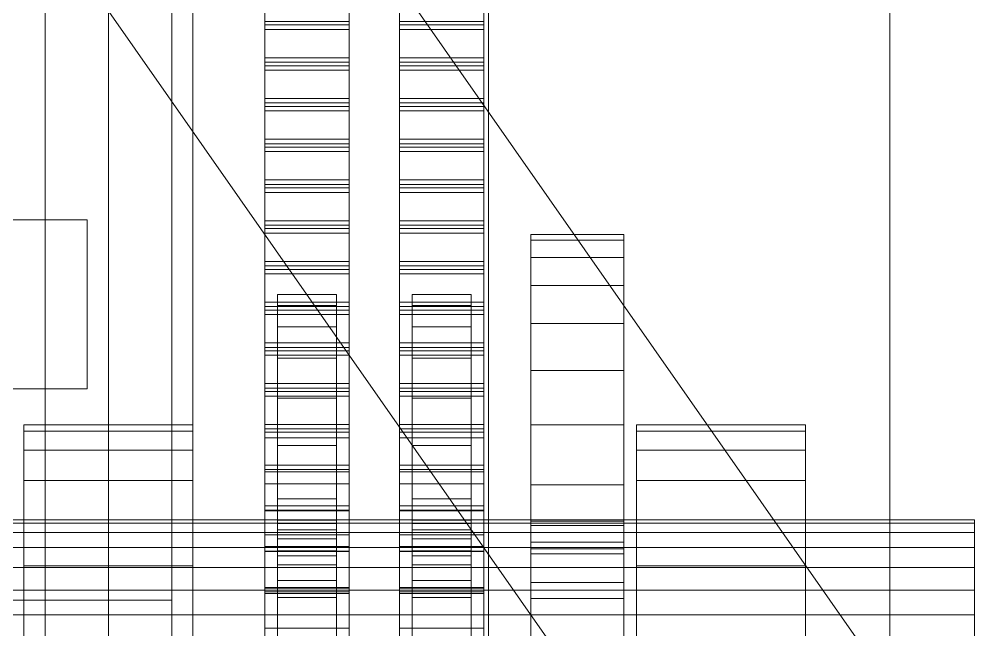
# Model space of a CAD drawing. Header units: millimetres. Extents: x -191664 to 191490, y -197311 to 10263.
# Drawn here: x 1393.9 to 1621.7, y -30077 to -29932.6 of the extents above; entities that cross this region are included whole.
import ezdxf

# ---------------------------------------------------------------- set-up
doc = ezdxf.new("R2010")
doc.units = ezdxf.units.MM
doc.layers.add('frontal_secador', color=7, linetype='Continuous', lineweight=0)
doc.layers.add('frontal_tolva', color=7, linetype='Continuous', lineweight=0)

msp = doc.modelspace()

# ---------------------------------------------------------------- linework, layer by layer
at = {"layer": 'frontal_secador', "color": 253, "true_color": 0xa6b3ba}
msp.add_line((1600, -31975), (1600, -29010), dxfattribs=at)
at = {"layer": 'frontal_secador', "color": 254, "true_color": 0xd8e0dc}
msp.add_line((1400, -31335), (1400, -29065), dxfattribs=at)
at = {"layer": 'frontal_secador', "color": 253, "true_color": 0x9fadb2}
msp.add_line((1400, -30650), (1400, -29065), dxfattribs=at)
at = {"layer": 'frontal_secador', "color": 251, "true_color": 0x536a64}
for p, q in [((1400, -31350), (1400, -29100)), ((1400, -30625), (1400, -29605)), ((1430, -30625), (1430, -29605))]:
    msp.add_line(p, q, dxfattribs=at)
at = {"layer": 'frontal_secador', "color": 9, "true_color": 0xb8c6c1}
for p, q in [((1415, -30590), (1415, -29640)), ((1435, -30590), (1435, -29640))]:
    msp.add_line(p, q, dxfattribs=at)
at = {"layer": 'frontal_secador', "color": 55, "true_color": 0xb9a24b}
msp.add_line((1505, -30183.5), (1505, -29683.5), dxfattribs=at)
at = {"layer": 'frontal_secador', "color": 8, "true_color": 0x657a85}
for p, q in [((1452, -29923.45), (1452, -29933.09)), ((1472, -29933.09), (1472, -29923.45)), ((1483.88, -29923.45), (1483.88, -29933.09)), ((1503.88, -29933.09), (1503.88, -29923.45)), ((1452, -29933.91), (1452, -29924.27)), ((1452, -29933.91), (1452, -29925.32)), ((1452, -29925.32), (1452, -29934.96)), ((1472, -29924.27), (1472, -29933.91)), ((1472, -29925.32), (1472, -29933.91)), ((1472, -29934.96), (1472, -29925.32)), ((1483.88, -29933.91), (1483.88, -29924.27)), ((1483.88, -29933.91), (1483.88, -29925.32)), ((1483.88, -29925.32), (1483.88, -29934.96)), ((1503.88, -29924.27), (1503.88, -29933.91)), ((1503.88, -29925.32), (1503.88, -29933.91)), ((1503.88, -29934.96), (1503.88, -29925.32)), ((1452, -29941.68), (1452, -29932.04)), ((1472, -29932.04), (1472, -29941.68)), ((1483.88, -29941.68), (1483.88, -29932.04)), ((1503.88, -29932.04), (1503.88, -29941.68)), ((1472, -29933.09), (1452, -29933.09)), ((1452, -29933.09), (1452, -29942.73)), ((1452, -29933.09), (1452, -29941.68)), ((1472, -29933.91), (1452, -29933.91)), ((1452, -29943.55), (1452, -29933.91)), ((1452, -29934.96), (1472, -29934.96)), ((1452, -29943.55), (1452, -29934.96)), ((1452, -29934.96), (1452, -29944.6)), ((1472, -29942.73), (1472, -29933.09)), ((1472, -29941.68), (1472, -29933.09)), ((1472, -29933.91), (1472, -29943.55)), ((1472, -29934.96), (1472, -29943.55)), ((1472, -29944.6), (1472, -29934.96)), ((1503.88, -29933.09), (1483.88, -29933.09)), ((1483.88, -29933.09), (1483.88, -29942.73)), ((1483.88, -29933.09), (1483.88, -29941.68)), ((1503.88, -29933.91), (1483.88, -29933.91)), ((1483.88, -29943.55), (1483.88, -29933.91)), ((1483.88, -29934.96), (1503.88, -29934.96)), ((1483.88, -29943.55), (1483.88, -29934.96)), ((1483.88, -29934.96), (1483.88, -29944.6)), ((1503.88, -29942.73), (1503.88, -29933.09)), ((1503.88, -29941.68), (1503.88, -29933.09)), ((1503.88, -29933.91), (1503.88, -29943.55)), ((1503.88, -29934.96), (1503.88, -29943.55)), ((1503.88, -29944.6), (1503.88, -29934.96)), ((1452, -29951.31), (1452, -29941.68)), ((1452, -29941.68), (1472, -29941.68)), ((1472, -29941.68), (1472, -29951.31)), ((1483.88, -29951.31), (1483.88, -29941.68)), ((1483.88, -29941.68), (1503.88, -29941.68)), ((1503.88, -29941.68), (1503.88, -29951.31)), ((1472, -29942.73), (1452, -29942.73)), ((1452, -29942.73), (1452, -29952.37)), ((1452, -29942.73), (1452, -29951.31)), ((1472, -29943.55), (1452, -29943.55)), ((1452, -29953.19), (1452, -29943.55)), ((1472, -29952.37), (1472, -29942.73)), ((1472, -29951.31), (1472, -29942.73)), ((1472, -29943.55), (1472, -29953.19)), ((1503.88, -29942.73), (1483.88, -29942.73)), ((1483.88, -29942.73), (1483.88, -29952.37)), ((1483.88, -29942.73), (1483.88, -29951.31)), ((1503.88, -29943.55), (1483.88, -29943.55)), ((1483.88, -29953.19), (1483.88, -29943.55)), ((1503.88, -29952.37), (1503.88, -29942.73)), ((1503.88, -29951.31), (1503.88, -29942.73)), ((1503.88, -29943.55), (1503.88, -29953.19)), ((1452, -29944.6), (1472, -29944.6)), ((1452, -29953.19), (1452, -29944.6)), ((1452, -29944.6), (1452, -29954.24)), ((1472, -29944.6), (1472, -29953.19)), ((1472, -29954.24), (1472, -29944.6)), ((1483.88, -29944.6), (1503.88, -29944.6)), ((1483.88, -29953.19), (1483.88, -29944.6)), ((1483.88, -29944.6), (1483.88, -29954.24)), ((1503.88, -29944.6), (1503.88, -29953.19)), ((1503.88, -29954.24), (1503.88, -29944.6)), ((1452, -29960.95), (1452, -29951.31)), ((1452, -29951.31), (1472, -29951.31)), ((1472, -29952.37), (1452, -29952.37)), ((1452, -29952.37), (1452, -29962)), ((1452, -29952.37), (1452, -29960.95)), ((1472, -29953.19), (1452, -29953.19)), ((1452, -29962.83), (1452, -29953.19)), ((1472, -29951.31), (1472, -29960.95)), ((1472, -29962), (1472, -29952.37)), ((1472, -29960.95), (1472, -29952.37)), ((1472, -29953.19), (1472, -29962.83)), ((1483.88, -29960.95), (1483.88, -29951.31)), ((1483.88, -29951.31), (1503.88, -29951.31)), ((1503.88, -29952.37), (1483.88, -29952.37)), ((1483.88, -29952.37), (1483.88, -29962)), ((1483.88, -29952.37), (1483.88, -29960.95)), ((1503.88, -29953.19), (1483.88, -29953.19)), ((1483.88, -29962.83), (1483.88, -29953.19)), ((1503.88, -29951.31), (1503.88, -29960.95)), ((1503.88, -29962), (1503.88, -29952.37)), ((1503.88, -29960.95), (1503.88, -29952.37)), ((1503.88, -29953.19), (1503.88, -29962.83)), ((1452, -29954.24), (1472, -29954.24)), ((1452, -29962.83), (1452, -29954.24)), ((1452, -29954.24), (1452, -29963.88)), ((1472, -29954.24), (1472, -29962.83)), ((1472, -29963.88), (1472, -29954.24)), ((1483.88, -29954.24), (1503.88, -29954.24)), ((1483.88, -29962.83), (1483.88, -29954.24)), ((1483.88, -29954.24), (1483.88, -29963.88)), ((1503.88, -29954.24), (1503.88, -29962.83)), ((1503.88, -29963.88), (1503.88, -29954.24)), ((1452, -29970.59), (1452, -29960.95)), ((1452, -29960.95), (1472, -29960.95)), ((1472, -29962), (1452, -29962)), ((1452, -29962), (1452, -29971.64)), ((1452, -29962), (1452, -29970.59)), ((1472, -29960.95), (1472, -29970.59)), ((1472, -29971.64), (1472, -29962)), ((1472, -29970.59), (1472, -29962)), ((1483.88, -29970.59), (1483.88, -29960.95)), ((1483.88, -29960.95), (1503.88, -29960.95)), ((1503.88, -29962), (1483.88, -29962)), ((1483.88, -29962), (1483.88, -29971.64)), ((1483.88, -29962), (1483.88, -29970.59)), ((1503.88, -29960.95), (1503.88, -29970.59)), ((1503.88, -29971.64), (1503.88, -29962)), ((1503.88, -29970.59), (1503.88, -29962)), ((1472, -29962.83), (1452, -29962.83)), ((1452, -29972.47), (1452, -29962.83)), ((1452, -29963.88), (1472, -29963.88)), ((1452, -29972.47), (1452, -29963.88)), ((1452, -29963.88), (1452, -29973.52)), ((1472, -29962.83), (1472, -29972.47)), ((1472, -29963.88), (1472, -29972.47)), ((1472, -29973.52), (1472, -29963.88)), ((1503.88, -29962.83), (1483.88, -29962.83)), ((1483.88, -29972.47), (1483.88, -29962.83)), ((1483.88, -29963.88), (1503.88, -29963.88)), ((1483.88, -29972.47), (1483.88, -29963.88)), ((1483.88, -29963.88), (1483.88, -29973.52)), ((1503.88, -29962.83), (1503.88, -29972.47)), ((1503.88, -29963.88), (1503.88, -29972.47)), ((1503.88, -29973.52), (1503.88, -29963.88)), ((1452, -29980.23), (1452, -29970.59)), ((1452, -29970.59), (1472, -29970.59)), ((1472, -29970.59), (1472, -29980.23)), ((1483.88, -29980.23), (1483.88, -29970.59)), ((1483.88, -29970.59), (1503.88, -29970.59)), ((1503.88, -29970.59), (1503.88, -29980.23)), ((1472, -29971.64), (1452, -29971.64)), ((1452, -29971.64), (1452, -29981.28)), ((1452, -29971.64), (1452, -29980.23)), ((1472, -29972.47), (1452, -29972.47)), ((1452, -29982.1), (1452, -29972.47)), ((1452, -29973.52), (1472, -29973.52)), ((1452, -29982.1), (1452, -29973.52)), ((1452, -29973.52), (1452, -29983.16)), ((1472, -29981.28), (1472, -29971.64)), ((1472, -29980.23), (1472, -29971.64)), ((1472, -29972.47), (1472, -29982.1)), ((1472, -29973.52), (1472, -29982.1)), ((1472, -29983.16), (1472, -29973.52)), ((1503.88, -29971.64), (1483.88, -29971.64)), ((1483.88, -29971.64), (1483.88, -29981.28)), ((1483.88, -29971.64), (1483.88, -29980.23)), ((1503.88, -29972.47), (1483.88, -29972.47)), ((1483.88, -29982.1), (1483.88, -29972.47)), ((1483.88, -29973.52), (1503.88, -29973.52)), ((1483.88, -29982.1), (1483.88, -29973.52)), ((1483.88, -29973.52), (1483.88, -29983.16)), ((1503.88, -29981.28), (1503.88, -29971.64)), ((1503.88, -29980.23), (1503.88, -29971.64)), ((1503.88, -29972.47), (1503.88, -29982.1)), ((1503.88, -29973.52), (1503.88, -29982.1)), ((1503.88, -29983.16), (1503.88, -29973.52)), ((1452, -29989.87), (1452, -29980.23)), ((1452, -29980.23), (1472, -29980.23)), ((1472, -29980.23), (1472, -29989.87)), ((1483.88, -29989.87), (1483.88, -29980.23)), ((1483.88, -29980.23), (1503.88, -29980.23)), ((1503.88, -29980.23), (1503.88, -29989.87)), ((1472, -29981.28), (1452, -29981.28)), ((1452, -29981.28), (1452, -29990.92)), ((1452, -29981.28), (1452, -29989.87)), ((1472, -29982.1), (1452, -29982.1)), ((1452, -29991.74), (1452, -29982.1)), ((1472, -29990.92), (1472, -29981.28)), ((1472, -29989.87), (1472, -29981.28)), ((1472, -29982.1), (1472, -29991.74)), ((1503.88, -29981.28), (1483.88, -29981.28)), ((1483.88, -29981.28), (1483.88, -29990.92)), ((1483.88, -29981.28), (1483.88, -29989.87)), ((1503.88, -29982.1), (1483.88, -29982.1)), ((1483.88, -29991.74), (1483.88, -29982.1)), ((1503.88, -29990.92), (1503.88, -29981.28)), ((1503.88, -29989.87), (1503.88, -29981.28)), ((1503.88, -29982.1), (1503.88, -29991.74)), ((1452, -29983.16), (1472, -29983.16)), ((1452, -29991.74), (1452, -29983.16)), ((1452, -29983.16), (1452, -29992.79)), ((1472, -29983.16), (1472, -29991.74)), ((1472, -29992.79), (1472, -29983.16)), ((1483.88, -29983.16), (1503.88, -29983.16)), ((1483.88, -29991.74), (1483.88, -29983.16)), ((1483.88, -29983.16), (1483.88, -29992.79)), ((1503.88, -29983.16), (1503.88, -29991.74)), ((1503.88, -29992.79), (1503.88, -29983.16)), ((1452, -29999.51), (1452, -29989.87)), ((1452, -29989.87), (1472, -29989.87)), ((1472, -29990.92), (1452, -29990.92)), ((1452, -29990.92), (1452, -30000.56)), ((1452, -29990.92), (1452, -29999.51)), ((1472, -29991.74), (1452, -29991.74)), ((1452, -30001.38), (1452, -29991.74)), ((1472, -29989.87), (1472, -29999.51)), ((1472, -30000.56), (1472, -29990.92)), ((1472, -29999.51), (1472, -29990.92)), ((1472, -29991.74), (1472, -30001.38)), ((1483.88, -29999.51), (1483.88, -29989.87)), ((1483.88, -29989.87), (1503.88, -29989.87)), ((1503.88, -29990.92), (1483.88, -29990.92)), ((1483.88, -29990.92), (1483.88, -30000.56)), ((1483.88, -29990.92), (1483.88, -29999.51)), ((1503.88, -29991.74), (1483.88, -29991.74)), ((1483.88, -30001.38), (1483.88, -29991.74)), ((1503.88, -29989.87), (1503.88, -29999.51)), ((1503.88, -30000.56), (1503.88, -29990.92)), ((1503.88, -29999.51), (1503.88, -29990.92)), ((1503.88, -29991.74), (1503.88, -30001.38)), ((1452, -29992.79), (1472, -29992.79)), ((1452, -30001.38), (1452, -29992.79)), ((1452, -29992.79), (1452, -30002.43)), ((1472, -29992.79), (1472, -30001.38)), ((1472, -30002.43), (1472, -29992.79)), ((1483.88, -29992.79), (1503.88, -29992.79)), ((1483.88, -30001.38), (1483.88, -29992.79)), ((1483.88, -29992.79), (1483.88, -30002.43)), ((1503.88, -29992.79), (1503.88, -30001.38)), ((1503.88, -30002.43), (1503.88, -29992.79)), ((1452, -30009.14), (1452, -29999.51)), ((1452, -29999.51), (1472, -29999.51)), ((1472, -30000.56), (1452, -30000.56)), ((1452, -30000.56), (1452, -30010.2)), ((1452, -30000.56), (1452, -30009.14)), ((1472, -29999.51), (1472, -30009.14)), ((1472, -30010.2), (1472, -30000.56)), ((1472, -30009.14), (1472, -30000.56)), ((1483.88, -30009.14), (1483.88, -29999.51)), ((1483.88, -29999.51), (1503.88, -29999.51)), ((1503.88, -30000.56), (1483.88, -30000.56)), ((1483.88, -30000.56), (1483.88, -30010.2)), ((1483.88, -30000.56), (1483.88, -30009.14)), ((1503.88, -29999.51), (1503.88, -30009.14)), ((1503.88, -30010.2), (1503.88, -30000.56)), ((1503.88, -30009.14), (1503.88, -30000.56)), ((1472, -30001.38), (1452, -30001.38)), ((1452, -30011.02), (1452, -30001.38)), ((1452, -30002.43), (1472, -30002.43)), ((1452, -30011.02), (1452, -30002.43)), ((1452, -30002.43), (1452, -30012.07)), ((1472, -30001.38), (1472, -30011.02)), ((1472, -30002.43), (1472, -30011.02)), ((1472, -30012.07), (1472, -30002.43)), ((1503.88, -30001.38), (1483.88, -30001.38)), ((1483.88, -30011.02), (1483.88, -30001.38)), ((1483.88, -30002.43), (1503.88, -30002.43)), ((1483.88, -30011.02), (1483.88, -30002.43)), ((1483.88, -30002.43), (1483.88, -30012.07)), ((1503.88, -30001.38), (1503.88, -30011.02)), ((1503.88, -30002.43), (1503.88, -30011.02)), ((1503.88, -30012.07), (1503.88, -30002.43)), ((1452, -30018.78), (1452, -30009.14)), ((1452, -30009.14), (1472, -30009.14)), ((1472, -30010.2), (1452, -30010.2)), ((1452, -30010.2), (1452, -30019.83)), ((1452, -30010.2), (1452, -30018.78)), ((1472, -30009.14), (1472, -30018.78)), ((1472, -30019.83), (1472, -30010.2)), ((1472, -30018.78), (1472, -30010.2)), ((1483.88, -30018.78), (1483.88, -30009.14)), ((1483.88, -30009.14), (1503.88, -30009.14)), ((1503.88, -30010.2), (1483.88, -30010.2)), ((1483.88, -30010.2), (1483.88, -30019.83)), ((1483.88, -30010.2), (1483.88, -30018.78)), ((1503.88, -30009.14), (1503.88, -30018.78)), ((1503.88, -30019.83), (1503.88, -30010.2)), ((1503.88, -30018.78), (1503.88, -30010.2)), ((1472, -30011.02), (1452, -30011.02)), ((1452, -30020.66), (1452, -30011.02)), ((1452, -30012.07), (1472, -30012.07)), ((1452, -30020.66), (1452, -30012.07)), ((1452, -30012.07), (1452, -30021.71)), ((1472, -30011.02), (1472, -30020.66)), ((1472, -30012.07), (1472, -30020.66)), ((1472, -30021.71), (1472, -30012.07)), ((1503.88, -30011.02), (1483.88, -30011.02)), ((1483.88, -30020.66), (1483.88, -30011.02)), ((1483.88, -30012.07), (1503.88, -30012.07)), ((1483.88, -30020.66), (1483.88, -30012.07)), ((1483.88, -30012.07), (1483.88, -30021.71)), ((1503.88, -30011.02), (1503.88, -30020.66)), ((1503.88, -30012.07), (1503.88, -30020.66)), ((1503.88, -30021.71), (1503.88, -30012.07)), ((1452, -30028.42), (1452, -30018.78)), ((1452, -30018.78), (1472, -30018.78)), ((1472, -30018.78), (1472, -30028.42)), ((1483.88, -30028.42), (1483.88, -30018.78)), ((1483.88, -30018.78), (1503.88, -30018.78)), ((1503.88, -30018.78), (1503.88, -30028.42)), ((1472, -30019.83), (1452, -30019.83)), ((1452, -30019.83), (1452, -30029.47)), ((1452, -30019.83), (1452, -30028.42)), ((1472, -30020.66), (1452, -30020.66)), ((1452, -30030.3), (1452, -30020.66)), ((1472, -30029.47), (1472, -30019.83)), ((1472, -30028.42), (1472, -30019.83)), ((1472, -30020.66), (1472, -30030.3)), ((1503.88, -30019.83), (1483.88, -30019.83)), ((1483.88, -30019.83), (1483.88, -30029.47)), ((1483.88, -30019.83), (1483.88, -30028.42)), ((1503.88, -30020.66), (1483.88, -30020.66)), ((1483.88, -30030.3), (1483.88, -30020.66)), ((1503.88, -30029.47), (1503.88, -30019.83)), ((1503.88, -30028.42), (1503.88, -30019.83)), ((1503.88, -30020.66), (1503.88, -30030.3)), ((1452, -30021.71), (1472, -30021.71)), ((1452, -30030.3), (1452, -30021.71)), ((1452, -30021.71), (1452, -30031.6)), ((1472, -30021.71), (1472, -30030.3)), ((1472, -30031.6), (1472, -30021.71)), ((1483.88, -30021.71), (1503.88, -30021.71)), ((1483.88, -30030.3), (1483.88, -30021.71)), ((1483.88, -30021.71), (1483.88, -30031.6)), ((1503.88, -30021.71), (1503.88, -30030.3)), ((1503.88, -30031.6), (1503.88, -30021.71)), ((1452, -30038.06), (1452, -30028.42)), ((1452, -30028.42), (1472, -30028.42)), ((1472, -30028.42), (1472, -30038.06)), ((1483.88, -30038.06), (1483.88, -30028.42)), ((1483.88, -30028.42), (1503.88, -30028.42)), ((1503.88, -30028.42), (1503.88, -30038.06)), ((1472, -30029.47), (1452, -30029.47)), ((1452, -30029.47), (1452, -30039.11)), ((1452, -30029.47), (1452, -30038.06)), ((1472, -30030.3), (1452, -30030.3)), ((1452, -30039.68), (1452, -30030.3)), ((1472, -30039.11), (1472, -30029.47)), ((1472, -30038.06), (1472, -30029.47)), ((1472, -30030.3), (1472, -30039.68)), ((1503.88, -30029.47), (1483.88, -30029.47)), ((1483.88, -30029.47), (1483.88, -30039.11)), ((1483.88, -30029.47), (1483.88, -30038.06)), ((1503.88, -30030.3), (1483.88, -30030.3)), ((1483.88, -30039.68), (1483.88, -30030.3)), ((1503.88, -30039.11), (1503.88, -30029.47)), ((1503.88, -30038.06), (1503.88, -30029.47)), ((1503.88, -30030.3), (1503.88, -30039.68)), ((1452, -30031.6), (1472, -30031.6)), ((1452, -30039.68), (1452, -30031.6)), ((1452, -30031.6), (1452, -30042.51)), ((1472, -30031.6), (1472, -30039.68)), ((1472, -30042.51), (1472, -30031.6)), ((1483.88, -30031.6), (1503.88, -30031.6)), ((1483.88, -30039.68), (1483.88, -30031.6)), ((1483.88, -30031.6), (1483.88, -30042.51)), ((1503.88, -30031.6), (1503.88, -30039.68)), ((1503.88, -30042.51), (1503.88, -30031.6)), ((1452, -30047.7), (1452, -30038.06)), ((1452, -30038.06), (1472, -30038.06)), ((1472, -30039.11), (1452, -30039.11)), ((1452, -30039.11), (1452, -30048.75)), ((1452, -30039.11), (1452, -30047.7)), ((1472, -30039.68), (1452, -30039.68)), ((1452, -30048.9), (1452, -30039.68)), ((1472, -30038.06), (1472, -30047.7)), ((1472, -30048.75), (1472, -30039.11)), ((1472, -30047.7), (1472, -30039.11)), ((1472, -30039.68), (1472, -30048.9)), ((1483.88, -30047.7), (1483.88, -30038.06)), ((1483.88, -30038.06), (1503.88, -30038.06)), ((1503.88, -30039.11), (1483.88, -30039.11)), ((1483.88, -30039.11), (1483.88, -30048.75)), ((1483.88, -30039.11), (1483.88, -30047.7)), ((1503.88, -30039.68), (1483.88, -30039.68)), ((1483.88, -30048.9), (1483.88, -30039.68)), ((1503.88, -30038.06), (1503.88, -30047.7)), ((1503.88, -30048.75), (1503.88, -30039.11)), ((1503.88, -30047.7), (1503.88, -30039.11)), ((1503.88, -30039.68), (1503.88, -30048.9)), ((1452, -30042.51), (1472, -30042.51)), ((1452, -30048.9), (1452, -30042.51)), ((1452, -30042.51), (1452, -30054.58)), ((1472, -30042.51), (1472, -30048.9)), ((1472, -30054.58), (1472, -30042.51)), ((1483.88, -30042.51), (1503.88, -30042.51)), ((1483.88, -30048.9), (1483.88, -30042.51)), ((1483.88, -30042.51), (1483.88, -30054.58)), ((1503.88, -30042.51), (1503.88, -30048.9)), ((1503.88, -30054.58), (1503.88, -30042.51)), ((1452, -30057.34), (1452, -30047.7)), ((1452, -30047.7), (1472, -30047.7)), ((1472, -30048.75), (1452, -30048.75)), ((1452, -30048.75), (1452, -30058.39)), ((1452, -30048.75), (1452, -30057.34)), ((1472, -30048.9), (1452, -30048.9)), ((1452, -30058.48), (1452, -30048.9)), ((1472, -30047.7), (1472, -30057.34)), ((1472, -30058.39), (1472, -30048.75)), ((1472, -30057.34), (1472, -30048.75)), ((1472, -30048.9), (1472, -30058.48)), ((1483.88, -30057.34), (1483.88, -30047.7)), ((1483.88, -30047.7), (1503.88, -30047.7)), ((1503.88, -30048.75), (1483.88, -30048.75)), ((1483.88, -30048.75), (1483.88, -30058.39)), ((1483.88, -30048.75), (1483.88, -30057.34)), ((1503.88, -30048.9), (1483.88, -30048.9)), ((1483.88, -30058.48), (1483.88, -30048.9)), ((1503.88, -30047.7), (1503.88, -30057.34)), ((1503.88, -30058.39), (1503.88, -30048.75)), ((1503.88, -30057.34), (1503.88, -30048.75)), ((1503.88, -30048.9), (1503.88, -30058.48)), ((1452, -30054.58), (1472, -30054.58)), ((1452, -30058.48), (1452, -30054.58)), ((1452, -30054.58), (1452, -30067.17)), ((1472, -30054.58), (1472, -30058.48)), ((1472, -30067.17), (1472, -30054.58)), ((1483.88, -30054.58), (1503.88, -30054.58)), ((1483.88, -30058.48), (1483.88, -30054.58)), ((1483.88, -30054.58), (1483.88, -30067.17)), ((1503.88, -30054.58), (1503.88, -30058.48)), ((1503.88, -30067.17), (1503.88, -30054.58)), ((1452, -30066.98), (1452, -30057.34)), ((1452, -30057.34), (1472, -30057.34)), ((1472, -30057.34), (1472, -30066.98)), ((1483.88, -30066.98), (1483.88, -30057.34)), ((1483.88, -30057.34), (1503.88, -30057.34)), ((1503.88, -30057.34), (1503.88, -30066.98)), ((1472, -30058.39), (1452, -30058.39)), ((1452, -30058.39), (1452, -30068.03)), ((1452, -30058.39), (1452, -30066.98)), ((1472, -30058.48), (1452, -30058.48)), ((1452, -30068.47), (1452, -30058.48)), ((1472, -30068.03), (1472, -30058.39)), ((1472, -30066.98), (1472, -30058.39)), ((1472, -30058.48), (1472, -30068.47)), ((1503.88, -30058.39), (1483.88, -30058.39)), ((1483.88, -30058.39), (1483.88, -30068.03)), ((1483.88, -30058.39), (1483.88, -30066.98)), ((1503.88, -30058.48), (1483.88, -30058.48)), ((1483.88, -30068.47), (1483.88, -30058.48)), ((1503.88, -30068.03), (1503.88, -30058.39)), ((1503.88, -30066.98), (1503.88, -30058.39)), ((1503.88, -30058.48), (1503.88, -30068.47)), ((1452, -30076.61), (1452, -30066.98)), ((1452, -30066.98), (1472, -30066.98)), ((1472, -30066.98), (1472, -30076.61)), ((1483.88, -30076.61), (1483.88, -30066.98)), ((1483.88, -30066.98), (1503.88, -30066.98)), ((1503.88, -30066.98), (1503.88, -30076.61)), ((1452, -30067.17), (1472, -30067.17)), ((1452, -30068.47), (1452, -30067.17)), ((1452, -30067.17), (1452, -30079.93)), ((1472, -30068.03), (1452, -30068.03)), ((1452, -30068.03), (1452, -30077.67)), ((1452, -30068.03), (1452, -30076.61)), ((1472, -30068.47), (1452, -30068.47)), ((1452, -30078.6), (1452, -30068.47)), ((1472, -30067.17), (1472, -30068.47)), ((1472, -30079.93), (1472, -30067.17)), ((1472, -30077.67), (1472, -30068.03)), ((1472, -30076.61), (1472, -30068.03)), ((1472, -30068.47), (1472, -30078.6)), ((1483.88, -30067.17), (1503.88, -30067.17)), ((1483.88, -30068.47), (1483.88, -30067.17)), ((1483.88, -30067.17), (1483.88, -30079.93)), ((1503.88, -30068.03), (1483.88, -30068.03)), ((1483.88, -30068.03), (1483.88, -30077.67)), ((1483.88, -30068.03), (1483.88, -30076.61)), ((1503.88, -30068.47), (1483.88, -30068.47)), ((1483.88, -30078.6), (1483.88, -30068.47)), ((1503.88, -30067.17), (1503.88, -30068.47)), ((1503.88, -30079.93), (1503.88, -30067.17)), ((1503.88, -30077.67), (1503.88, -30068.03)), ((1503.88, -30076.61), (1503.88, -30068.03)), ((1503.88, -30068.47), (1503.88, -30078.6)), ((1452, -30086.25), (1452, -30076.61)), ((1452, -30076.61), (1472, -30076.61)), ((1472, -30076.61), (1472, -30086.25)), ((1483.88, -30086.25), (1483.88, -30076.61)), ((1483.88, -30076.61), (1503.88, -30076.61)), ((1503.88, -30076.61), (1503.88, -30086.25))]:
    msp.add_line(p, q, dxfattribs=at)
at = {"layer": 'frontal_secador', "color": 142, "true_color": 0x159eb4}
for p, q in [((1360, -29980), (1410, -29980)), ((1410, -30020), (1410, -29980)), ((1360, -30020), (1410, -30020))]:
    msp.add_line(p, q, dxfattribs=at)
at = {"layer": 'frontal_secador', "color": 252, "true_color": 0x8ba19a}
for p, q in [((1515, -29984.87), (1515, -29983.5)), ((1515, -29983.5), (1537, -29983.5)), ((1515, -30051), (1515, -29983.5)), ((1515, -29988.93), (1515, -29984.87)), ((1515, -29984.87), (1537, -29984.87)), ((1515, -30051.34), (1515, -29984.87)), ((1537, -29983.5), (1537, -29984.87)), ((1537, -29983.5), (1537, -30051)), ((1537, -29984.87), (1537, -29988.93)), ((1537, -29984.87), (1537, -30051.34)), ((1515, -29995.56), (1515, -29988.93)), ((1515, -29988.93), (1537, -29988.93)), ((1515, -30052.36), (1515, -29988.93)), ((1537, -29988.93), (1537, -29995.56)), ((1537, -29988.93), (1537, -30052.36)), ((1515, -30004.56), (1515, -29995.56)), ((1515, -29995.56), (1537, -29995.56)), ((1515, -30054.01), (1515, -29995.56)), ((1537, -29995.56), (1537, -30004.56)), ((1537, -29995.56), (1537, -30054.01)), ((1455, -30000.29), (1455, -29997.71)), ((1455, -29997.71), (1469, -29997.71)), ((1455, -30051.1), (1455, -29997.71)), ((1469, -29997.71), (1469, -30000.29)), ((1469, -29997.71), (1469, -30051.1)), ((1486.88, -30000.29), (1486.88, -29997.71)), ((1486.88, -29997.71), (1500.88, -29997.71)), ((1486.88, -30051.1), (1486.88, -29997.71)), ((1500.88, -29997.71), (1500.88, -30000.29)), ((1500.88, -29997.71), (1500.88, -30051.1)), ((1455, -30005.36), (1455, -30000.29)), ((1455, -30000.29), (1469, -30000.29)), ((1455, -30051.86), (1455, -30000.29)), ((1469, -30000.29), (1469, -30005.36)), ((1469, -30000.29), (1469, -30051.86)), ((1486.88, -30005.36), (1486.88, -30000.29)), ((1486.88, -30000.29), (1500.88, -30000.29)), ((1486.88, -30051.86), (1486.88, -30000.29)), ((1500.88, -30000.29), (1500.88, -30005.36)), ((1500.88, -30000.29), (1500.88, -30051.86)), ((1455, -30012.76), (1455, -30005.36)), ((1455, -30005.36), (1469, -30005.36)), ((1455, -30053.36), (1455, -30005.36)), ((1469, -30005.36), (1469, -30012.76)), ((1469, -30005.36), (1469, -30053.36)), ((1486.88, -30012.76), (1486.88, -30005.36)), ((1486.88, -30005.36), (1500.88, -30005.36)), ((1486.88, -30053.36), (1486.88, -30005.36)), ((1500.88, -30005.36), (1500.88, -30012.76)), ((1500.88, -30005.36), (1500.88, -30053.36)), ((1515, -30015.65), (1515, -30004.56)), ((1515, -30004.56), (1537, -30004.56)), ((1515, -30056.26), (1515, -30004.56)), ((1537, -30004.56), (1537, -30015.65)), ((1537, -30004.56), (1537, -30056.26)), ((1455, -30022.22), (1455, -30012.76)), ((1455, -30012.76), (1469, -30012.76)), ((1455, -30055.54), (1455, -30012.76)), ((1469, -30012.76), (1469, -30022.22)), ((1469, -30012.76), (1469, -30055.54)), ((1486.88, -30022.22), (1486.88, -30012.76)), ((1486.88, -30012.76), (1500.88, -30012.76)), ((1486.88, -30055.54), (1486.88, -30012.76)), ((1500.88, -30012.76), (1500.88, -30022.22)), ((1500.88, -30012.76), (1500.88, -30055.54)), ((1515, -30028.5), (1515, -30015.65)), ((1515, -30015.65), (1537, -30015.65)), ((1515, -30059.04), (1515, -30015.65)), ((1537, -30015.65), (1537, -30028.5)), ((1537, -30015.65), (1537, -30059.04)), ((1455, -30033.43), (1455, -30022.22)), ((1455, -30022.22), (1469, -30022.22)), ((1455, -30058.34), (1455, -30022.22)), ((1469, -30022.22), (1469, -30033.43)), ((1469, -30022.22), (1469, -30058.34)), ((1486.88, -30033.43), (1486.88, -30022.22)), ((1486.88, -30022.22), (1500.88, -30022.22)), ((1486.88, -30058.34), (1486.88, -30022.22)), ((1500.88, -30022.22), (1500.88, -30033.43)), ((1500.88, -30022.22), (1500.88, -30058.34)), ((1395, -30030.03), (1395, -30028.5)), ((1395, -30028.5), (1435, -30028.5)), ((1395, -30051), (1395, -30028.5)), ((1395, -30034.53), (1395, -30030.03)), ((1395, -30030.03), (1435, -30030.03)), ((1395, -30051.77), (1395, -30030.03)), ((1435, -30028.5), (1435, -30030.03)), ((1435, -30028.5), (1435, -30051)), ((1435, -30030.03), (1435, -30034.53)), ((1435, -30030.03), (1435, -30051.77)), ((1515, -30042.72), (1515, -30028.5)), ((1515, -30028.5), (1537, -30028.5)), ((1515, -30062.25), (1515, -30028.5)), ((1537, -30028.5), (1537, -30042.72)), ((1537, -30028.5), (1537, -30062.25)), ((1540, -30030.03), (1540, -30028.5)), ((1540, -30028.5), (1580, -30028.5)), ((1540, -30051), (1540, -30028.5)), ((1540, -30034.53), (1540, -30030.03)), ((1540, -30030.03), (1580, -30030.03)), ((1540, -30051.77), (1540, -30030.03)), ((1580, -30028.5), (1580, -30030.03)), ((1580, -30028.5), (1580, -30051)), ((1580, -30030.03), (1580, -30034.53)), ((1580, -30030.03), (1580, -30051.77)), ((1395, -30041.68), (1395, -30034.53)), ((1395, -30034.53), (1435, -30034.53)), ((1395, -30054.01), (1395, -30034.53)), ((1435, -30034.53), (1435, -30041.68)), ((1435, -30034.53), (1435, -30054.01)), ((1455, -30046), (1455, -30033.43)), ((1455, -30033.43), (1469, -30033.43)), ((1455, -30061.66), (1455, -30033.43)), ((1469, -30033.43), (1469, -30046)), ((1469, -30033.43), (1469, -30061.66)), ((1486.88, -30046), (1486.88, -30033.43)), ((1486.88, -30033.43), (1500.88, -30033.43)), ((1486.88, -30061.66), (1486.88, -30033.43)), ((1500.88, -30033.43), (1500.88, -30046)), ((1500.88, -30033.43), (1500.88, -30061.66)), ((1540, -30041.68), (1540, -30034.53)), ((1540, -30034.53), (1580, -30034.53)), ((1540, -30054.01), (1540, -30034.53)), ((1580, -30034.53), (1580, -30041.68)), ((1580, -30034.53), (1580, -30054.01)), ((1395, -30051), (1395, -30041.68)), ((1395, -30041.68), (1435, -30041.68)), ((1395, -30057.59), (1395, -30041.68)), ((1435, -30041.68), (1435, -30051)), ((1435, -30041.68), (1435, -30057.59)), ((1540, -30051), (1540, -30041.68)), ((1540, -30041.68), (1580, -30041.68)), ((1540, -30057.59), (1540, -30041.68)), ((1580, -30041.68), (1580, -30051)), ((1580, -30041.68), (1580, -30057.59)), ((1515, -30057.87), (1515, -30042.72)), ((1515, -30042.72), (1537, -30042.72)), ((1515, -30065.8), (1515, -30042.72)), ((1537, -30042.72), (1537, -30057.87)), ((1537, -30042.72), (1537, -30065.8)), ((1455, -30059.51), (1455, -30046)), ((1455, -30046), (1469, -30046)), ((1455, -30065.37), (1455, -30046)), ((1469, -30046), (1469, -30059.51)), ((1469, -30046), (1469, -30065.37)), ((1486.88, -30059.51), (1486.88, -30046)), ((1486.88, -30046), (1500.88, -30046)), ((1486.88, -30065.37), (1486.88, -30046)), ((1500.88, -30046), (1500.88, -30059.51)), ((1500.88, -30046), (1500.88, -30065.37)), ((1395, -30061.85), (1395, -30051)), ((1395, -30051), (1435, -30051)), ((1395, -30062.25), (1395, -30051)), ((1395, -30051), (1395, -30051.77)), ((1435, -30051), (1435, -30061.85)), ((1435, -30051), (1435, -30062.25)), ((1435, -30051.77), (1435, -30051)), ((1455, -30051.1), (1455, -30051.86)), ((1469, -30051.1), (1455, -30051.1)), ((1469, -30051.86), (1469, -30051.1)), ((1486.88, -30051.1), (1486.88, -30051.86)), ((1500.88, -30051.1), (1486.88, -30051.1)), ((1500.88, -30051.86), (1500.88, -30051.1)), ((1515, -30051), (1515, -30051.34)), ((1537, -30051), (1515, -30051)), ((1537, -30051.34), (1537, -30051)), ((1540, -30061.85), (1540, -30051)), ((1540, -30051), (1580, -30051)), ((1540, -30062.25), (1540, -30051)), ((1540, -30051), (1540, -30051.77)), ((1580, -30051), (1580, -30061.85)), ((1580, -30051), (1580, -30062.25)), ((1580, -30051.77), (1580, -30051)), ((1395, -30051.77), (1395, -30054.01)), ((1435, -30051.77), (1395, -30051.77)), ((1435, -30054.01), (1435, -30051.77)), ((1455, -30051.86), (1455, -30053.36)), ((1469, -30051.86), (1455, -30051.86)), ((1455, -30053.36), (1455, -30055.54)), ((1469, -30053.36), (1455, -30053.36)), ((1469, -30053.36), (1469, -30051.86)), ((1469, -30055.54), (1469, -30053.36)), ((1486.88, -30051.86), (1486.88, -30053.36)), ((1500.88, -30051.86), (1486.88, -30051.86)), ((1486.88, -30053.36), (1486.88, -30055.54)), ((1500.88, -30053.36), (1486.88, -30053.36)), ((1500.88, -30053.36), (1500.88, -30051.86)), ((1500.88, -30055.54), (1500.88, -30053.36)), ((1515, -30051.34), (1515, -30052.36)), ((1537, -30051.34), (1515, -30051.34)), ((1515, -30052.36), (1515, -30054.01)), ((1537, -30052.36), (1515, -30052.36)), ((1537, -30052.36), (1537, -30051.34)), ((1537, -30054.01), (1537, -30052.36)), ((1540, -30051.77), (1540, -30054.01)), ((1580, -30051.77), (1540, -30051.77)), ((1580, -30054.01), (1580, -30051.77)), ((1395, -30054.01), (1395, -30057.59)), ((1435, -30054.01), (1395, -30054.01)), ((1435, -30057.59), (1435, -30054.01)), ((1455, -30055.54), (1455, -30058.34)), ((1469, -30055.54), (1455, -30055.54)), ((1469, -30058.34), (1469, -30055.54)), ((1486.88, -30055.54), (1486.88, -30058.34)), ((1500.88, -30055.54), (1486.88, -30055.54)), ((1500.88, -30058.34), (1500.88, -30055.54)), ((1515, -30054.01), (1515, -30056.26)), ((1537, -30054.01), (1515, -30054.01)), ((1537, -30056.26), (1537, -30054.01)), ((1540, -30054.01), (1540, -30057.59)), ((1580, -30054.01), (1540, -30054.01)), ((1580, -30057.59), (1580, -30054.01)), ((1395, -30057.59), (1395, -30062.25)), ((1435, -30057.59), (1395, -30057.59)), ((1435, -30062.25), (1435, -30057.59)), ((1515, -30056.26), (1515, -30059.04)), ((1537, -30056.26), (1515, -30056.26)), ((1515, -30073.5), (1515, -30057.87)), ((1515, -30057.87), (1537, -30057.87)), ((1515, -30069.59), (1515, -30057.87)), ((1537, -30059.04), (1537, -30056.26)), ((1537, -30057.87), (1537, -30073.5)), ((1537, -30057.87), (1537, -30069.59)), ((1540, -30057.59), (1540, -30062.25)), ((1580, -30057.59), (1540, -30057.59)), ((1580, -30062.25), (1580, -30057.59)), ((1455, -30058.34), (1455, -30061.66)), ((1469, -30058.34), (1455, -30058.34)), ((1455, -30073.5), (1455, -30059.51)), ((1455, -30059.51), (1469, -30059.51)), ((1455, -30069.37), (1455, -30059.51)), ((1469, -30061.66), (1469, -30058.34)), ((1469, -30059.51), (1469, -30073.5)), ((1469, -30059.51), (1469, -30069.37)), ((1486.88, -30058.34), (1486.88, -30061.66)), ((1500.88, -30058.34), (1486.88, -30058.34)), ((1486.88, -30073.5), (1486.88, -30059.51)), ((1486.88, -30059.51), (1500.88, -30059.51)), ((1486.88, -30069.37), (1486.88, -30059.51)), ((1500.88, -30061.66), (1500.88, -30058.34)), ((1500.88, -30059.51), (1500.88, -30073.5)), ((1500.88, -30059.51), (1500.88, -30069.37)), ((1515, -30059.04), (1515, -30062.25)), ((1537, -30059.04), (1515, -30059.04)), ((1537, -30062.25), (1537, -30059.04)), ((1395, -30073.5), (1395, -30061.85)), ((1395, -30061.85), (1435, -30061.85)), ((1395, -30067.68), (1395, -30061.85)), ((1395, -30062.25), (1395, -30067.68)), ((1435, -30062.25), (1395, -30062.25)), ((1435, -30061.85), (1435, -30073.5)), ((1435, -30061.85), (1435, -30067.68)), ((1435, -30067.68), (1435, -30062.25)), ((1455, -30061.66), (1455, -30065.37)), ((1469, -30061.66), (1455, -30061.66)), ((1469, -30065.37), (1469, -30061.66)), ((1486.88, -30061.66), (1486.88, -30065.37)), ((1500.88, -30061.66), (1486.88, -30061.66)), ((1500.88, -30065.37), (1500.88, -30061.66)), ((1515, -30062.25), (1515, -30065.8)), ((1537, -30062.25), (1515, -30062.25)), ((1537, -30065.8), (1537, -30062.25)), ((1540, -30073.5), (1540, -30061.85)), ((1540, -30061.85), (1580, -30061.85)), ((1540, -30067.68), (1540, -30061.85)), ((1540, -30062.25), (1540, -30067.68)), ((1580, -30062.25), (1540, -30062.25)), ((1580, -30061.85), (1580, -30073.5)), ((1580, -30061.85), (1580, -30067.68)), ((1580, -30067.68), (1580, -30062.25)), ((1455, -30065.37), (1455, -30069.37)), ((1469, -30065.37), (1455, -30065.37)), ((1469, -30069.37), (1469, -30065.37)), ((1486.88, -30065.37), (1486.88, -30069.37)), ((1500.88, -30065.37), (1486.88, -30065.37)), ((1500.88, -30069.37), (1500.88, -30065.37)), ((1515, -30065.8), (1515, -30069.59)), ((1537, -30065.8), (1515, -30065.8)), ((1537, -30069.59), (1537, -30065.8)), ((1395, -30067.68), (1395, -30073.5)), ((1435, -30067.68), (1395, -30067.68)), ((1435, -30073.5), (1435, -30067.68)), ((1455, -30069.37), (1455, -30073.5)), ((1469, -30069.37), (1455, -30069.37)), ((1469, -30073.5), (1469, -30069.37)), ((1486.88, -30069.37), (1486.88, -30073.5)), ((1500.88, -30069.37), (1486.88, -30069.37)), ((1500.88, -30073.5), (1500.88, -30069.37)), ((1540, -30067.68), (1540, -30073.5)), ((1580, -30067.68), (1540, -30067.68)), ((1580, -30073.5), (1580, -30067.68)), ((1515, -30069.59), (1515, -30073.5)), ((1537, -30069.59), (1515, -30069.59)), ((1537, -30073.5), (1537, -30069.59)), ((1435, -30073.5), (1395, -30073.5)), ((1395, -30073.5), (1395, -30085.15)), ((1395, -30079.32), (1395, -30073.5)), ((1435, -30085.15), (1435, -30073.5)), ((1435, -30073.5), (1435, -30079.32)), ((1469, -30073.5), (1455, -30073.5)), ((1455, -30073.5), (1455, -30087.49)), ((1455, -30077.63), (1455, -30073.5)), ((1469, -30087.49), (1469, -30073.5)), ((1469, -30073.5), (1469, -30077.63)), ((1500.88, -30073.5), (1486.88, -30073.5)), ((1486.88, -30073.5), (1486.88, -30087.49)), ((1486.88, -30077.63), (1486.88, -30073.5)), ((1500.88, -30087.49), (1500.88, -30073.5)), ((1500.88, -30073.5), (1500.88, -30077.63)), ((1537, -30073.5), (1515, -30073.5)), ((1515, -30073.5), (1515, -30089.13)), ((1515, -30077.41), (1515, -30073.5)), ((1537, -30089.13), (1537, -30073.5)), ((1537, -30073.5), (1537, -30077.41)), ((1580, -30073.5), (1540, -30073.5)), ((1540, -30073.5), (1540, -30085.15)), ((1540, -30079.32), (1540, -30073.5)), ((1580, -30085.15), (1580, -30073.5)), ((1580, -30073.5), (1580, -30079.32))]:
    msp.add_line(p, q, dxfattribs=at)
at = {"layer": 'frontal_secador', "color": 9, "true_color": 0xbcc6c9}
for p, q in [((1620, -30051), (1360, -30051)), ((1620, -30051.77), (1620, -30051)), ((1620, -30051.77), (1360, -30051.77)), ((1620, -30054.01), (1620, -30051.77)), ((1620, -30054.01), (1360, -30054.01)), ((1620, -30057.59), (1620, -30054.01)), ((1620, -30057.59), (1360, -30057.59)), ((1620, -30062.25), (1620, -30057.59)), ((1620, -30062.25), (1360, -30062.25)), ((1620, -30067.68), (1620, -30062.25)), ((1620, -30067.68), (1360, -30067.68)), ((1620, -30073.5), (1620, -30067.68)), ((1360, -30073.5), (1620, -30073.5)), ((1620, -30079.32), (1620, -30073.5))]:
    msp.add_line(p, q, dxfattribs=at)
at = {"layer": 'frontal_secador', "color": 129, "true_color": 0x304542}
for p in [(1375, -30070), (1430, -30200)]:
    msp.add_line(p, (1430, -30070), dxfattribs=at)
at = {"layer": 'frontal_tolva', "color": 156, "true_color": 0x164b78}
for p, q in [((1769.58, -30332.81), (722.58, -28835.81)), ((1720.42, -30367.19), (673.42, -28870.19))]:
    msp.add_line(p, q, dxfattribs=at)

doc.saveas('drawing.dxf')
